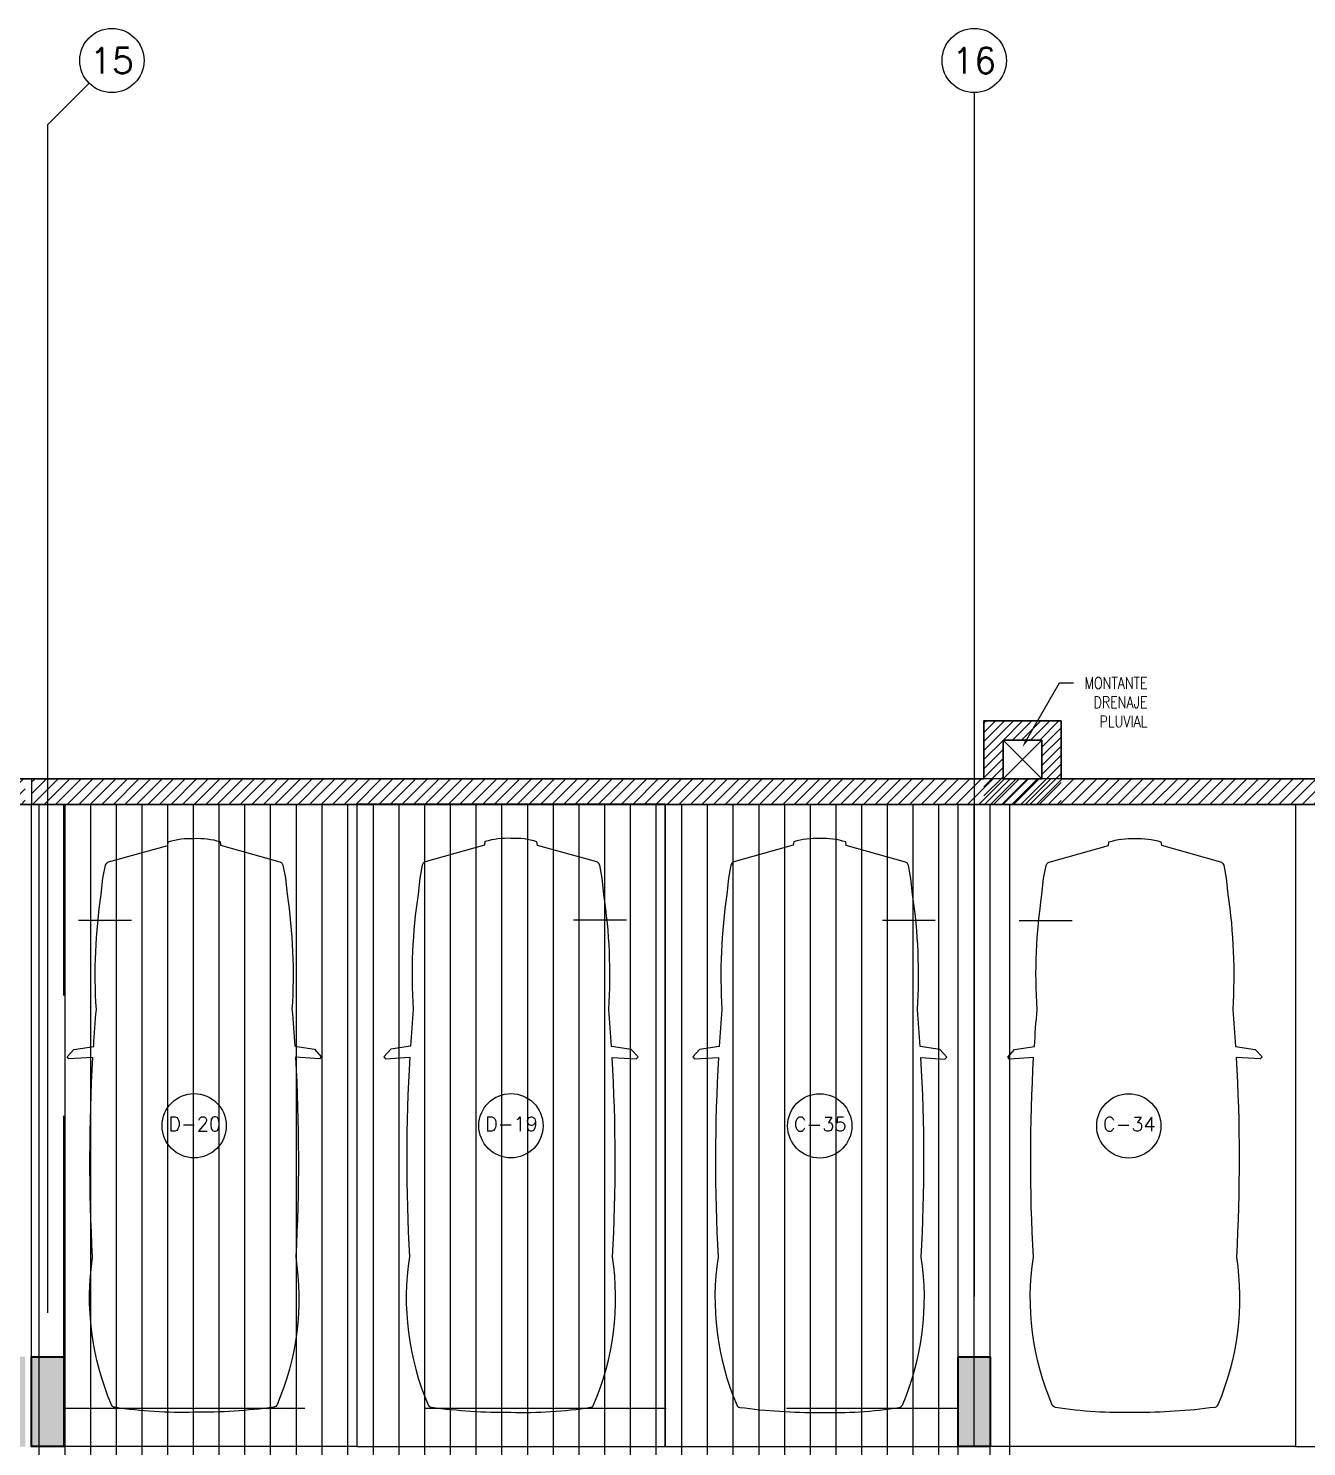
# Model space of a CAD drawing. Extents: x 226317 to 226469, y 8188101 to 8188260.
# Drawn here: x 226427.63 to 226437.58, y 8188162.91 to 8188173.95 of the extents above; entities that cross this region are included whole.
import ezdxf
from ezdxf import colors
from ezdxf.entities.mleader import LeaderData, LeaderLine
from ezdxf.enums import TextEntityAlignment as Align
from ezdxf.math import Vec2, Vec3

# ---------------------------------------------------------------- set-up
doc = ezdxf.new("R2010")
doc.units = 0
doc.header["$LTSCALE"] = 15
for name, pattern in [('HIDDEN2', [0.1875, 0.125, -0.0625]), ('PHANTOM', [2.5, 1.25, -0.25, 0.25, -0.25, 0.25, -0.25]), ('PHANTOM2', [1.25, 0.625, -0.125, 0.125, -0.125, 0.125, -0.125])]:
    doc.linetypes.add(name, pattern=pattern)
doc.layers.get('0').update_dxf_attribs({"color": 250})
for name, color, linetype in [('A-EJES', 250, 'PHANTOM'), ('A-ESTRUCTURA-HATCH', 250, 'Continuous'), ('A-ESTRUCTURA-MUROS', 252, 'Continuous'), ('A-ESTRUCTURA-VIGAS', 250, 'HIDDEN2'), ('A-HATCH', 250, 'Continuous'), ('A-LINEAS', 250, 'Continuous'), ('A-MOBILIARIO', 250, 'Continuous'), ('A-NUMERO ESTAC', 250, 'Continuous'), ('A-TEXTO-INDICACIONES', 250, 'Continuous'), ('L5 Linea mediana segmentada', 191, 'HIDDEN2'), ('MURO CF 60', 250, 'Continuous')]:
    doc.layers.add(name, color=color, linetype=linetype)
doc.layers.add('A-ESTRUCTURA-PLACAS', color=252, linetype='Continuous', lineweight=35)
doc.layers.add('A-MUROS', color=252, linetype='Continuous', lineweight=30)
doc.styles.add('ROMANS', font='romans.shx', dxfattribs={"width": 0.8})
doc.styles.add('TXT_COTAS', font='romans.shx', dxfattribs={"width": 0.8})

# ---------------------------------------------------------------- blocks, each defined once
blk = doc.blocks.new('*U80')
at = {"ltscale": 0.5}
blk.add_line((2.15, 4.097), (1.737, 4.097), dxfattribs=at)
blk.add_lwpolyline([(0, 0), (2.5, 0), (2.5, 5), (0, 5)], close=True, dxfattribs=at)
blk.add_lwpolyline([(2.038, 3.029), (2.225, 3.018), (2.239, 3.033), (2.186, 3.092), (2.032, 3.115, 0.005253), (2.011, 3.403, 0.053235), (1.973, 4.298), (1.96, 4.424), (1.941, 4.525), (1.936, 4.535, 0.218656), (1.917, 4.551), (1.456, 4.68), (1.452, 4.708, 0.091554), (1.25, 4.734, 0.09162), (1.048, 4.709), (1.044, 4.682), (0.583, 4.552, 0.218656), (0.564, 4.536), (0.559, 4.527), (0.54, 4.425), (0.527, 4.3, 0.053235), (0.489, 3.404, 0.005253), (0.468, 3.116), (0.314, 3.093), (0.261, 3.034), (0.275, 3.019), (0.462, 3.03, 0.028265), (0.46, 1.476, 0.139924), (0.605, 0.325, 0.272148), (0.629, 0.306, 0.035353), (1.25, 0.266, 0.045639), (1.869, 0.305, 0.272148), (1.893, 0.324, 0.139889), (2.04, 1.475, 0.028265)], format="xyb", close=True, dxfattribs=at)
blk = doc.blocks.new('*U79')
at = {"ltscale": 0.5}
blk.add_line((2.102, 4.097), (1.69, 4.097), dxfattribs=at)
blk.add_lwpolyline([(0, 0), (2.405, 0), (2.405, 5), (0, 5)], close=True, dxfattribs=at)
blk.add_lwpolyline([(1.99, 3.029), (2.177, 3.018), (2.191, 3.033), (2.138, 3.092), (1.985, 3.115, 0.005253), (1.963, 3.403, 0.053235), (1.925, 4.298), (1.912, 4.424), (1.893, 4.525), (1.889, 4.535, 0.218656), (1.87, 4.551), (1.408, 4.68), (1.405, 4.708, 0.091554), (1.203, 4.734, 0.09162), (1, 4.709), (0.997, 4.682), (0.535, 4.552, 0.218656), (0.516, 4.536), (0.512, 4.527), (0.493, 4.425), (0.48, 4.3, 0.053235), (0.442, 3.404, 0.005253), (0.42, 3.116), (0.267, 3.093), (0.214, 3.034), (0.228, 3.019), (0.415, 3.03, 0.028265), (0.412, 1.476, 0.139924), (0.557, 0.325, 0.272148), (0.581, 0.306, 0.035353), (1.203, 0.266, 0.045639), (1.822, 0.305, 0.272148), (1.846, 0.324, 0.139889), (1.993, 1.475, 0.028265)], format="xyb", close=True, dxfattribs=at)
blk = doc.blocks.new('EST P2')
at = {"layer": 'A-ESTRUCTURA-HATCH'}
h = blk.add_hatch(dxfattribs=at)
h.set_pattern_fill('ANSI31', color=256, scale=0.02)
h.set_pattern_definition([(45, (-226392.07709, -8188163.05961), (-0.04490128060535, 0.04490128060535), [])])
h.paths.add_polyline_path([(-3.61, 5.05), (-3.61, 4.85), (-44.785, 4.85), (-44.785, -0.15), (-46.99, -0.15), (-46.99, -11.15), (-3.61, -11.15), (-3.61, -11.4), (-47.24, -11.4), (-47.24, 0.15), (-45.035, 0.15), (-45.035, 5.05)])
h.paths.add_polyline_path([(5.876, 4.85), (5.876, 5.05), (35.53, 5.05), (35.53, 4.85)])
h.paths.add_polyline_path([(35.58, -11.15), (71.88, -11.15), (71.88, -11.4), (35.58, -11.4)])
h.paths.add_polyline_path([(-3.56, -11.15), (35.53, -11.15), (35.53, -11.4), (-3.56, -11.4)])
edge = h.paths.add_edge_path()
edge.add_arc((63.301, -0.15), 9.7, 360, 540)
edge.add_line((53.601, -0.15), (53.801, -0.15))
edge.add_arc((63.301, -0.15), 9.5, 0, 180, ccw=False)
edge.add_line((72.801, -0.15), (73.001, -0.15))
h.paths.add_polyline_path([(47.915, 5.05), (35.58, 5.05), (35.58, 4.85), (47.915, 4.85)])
edge = h.paths.add_edge_path()
edge.add_arc((63.301, -0.15), 3.3, 0.0011, 49.9945)
edge.add_line((65.422, 2.378), (65.422, -0.15))
edge.add_line((65.422, -0.15), (65.272, -0.15))
edge.add_line((65.272, -0.15), (65.272, 2.496))
edge.add_arc((63.301, -0.15), 3.3, 53.3155, 179.9999)
edge.add_line((60.001, -0.15), (59.801, -0.15))
edge.add_arc((63.301, -0.15), 3.5, 0.001, 179.9999, ccw=False)
edge.add_line((66.801, -0.15), (66.601, -0.15))
edge.add_line((66.601, -0.15), (66.601, -0.15))
h.paths.add_polyline_path([(51.865, 4.85), (53.376, 4.85), (53.376, 5.05), (51.865, 5.05)])
h = blk.add_hatch(color=256, dxfattribs=at)
h.dxf.hatch_style = 1
h.paths.add_polyline_path([(1.925, -0.151), (-0.175, -0.151), (-0.175, 4.85), (-3.56, 4.85), (-3.56, 5.05), (3.775, 5.05), (3.775, 3.2), (3.625, 3.2), (3.625, 4.85), (-0.025, 4.85), (-0.025, 2.2), (3.775, 2.2), (3.775, 2.05), (-0.025, 2.05), (-0.025, 0), (1.925, 0)])
h.paths.add_polyline_path([(51.865, 5.05), (47.915, 5.05), (47.915, -0.15), (50.25, -0.15), (50.25, 0), (48.065, 0), (48.065, 2.05), (50.015, 2.05), (50.015, 2.2), (48.065, 2.2), (48.065, 4.85), (51.715, 4.85), (51.715, 1.9), (51.865, 1.9)])
h.paths.add_polyline_path([(71.63, -6.15), (71.88, -6.15), (71.88, -6.85), (71.63, -6.85)])
h.paths.add_polyline_path([(64.42, -6.15), (64.67, -6.15), (64.67, -6.85), (64.42, -6.85)])
h.paths.add_polyline_path([(57.21, -6.15), (57.46, -6.15), (57.46, -6.85), (57.21, -6.85)])
h.paths.add_polyline_path([(50, -6.15), (50.25, -6.15), (50.25, -6.85), (50, -6.85)])
h.paths.add_polyline_path([(42.79, -6.15), (43.04, -6.15), (43.04, -6.85), (42.79, -6.85)])
h.paths.add_polyline_path([(42.79, 0.55), (43.04, 0.55), (43.04, -0.15), (42.79, -0.15)])
h.paths.add_polyline_path([(35.58, -6.15), (35.83, -6.15), (35.83, -6.85), (35.58, -6.85)])
h.paths.add_polyline_path([(35.58, 0.55), (35.83, 0.55), (35.83, -0.15), (35.58, -0.15)])
h.paths.add_polyline_path([(35.28, -6.15), (35.53, -6.15), (35.53, -6.85), (35.28, -6.85)])
h.paths.add_polyline_path([(35.28, 0.55), (35.53, 0.55), (35.53, -0.15), (35.28, -0.15)])
h.paths.add_polyline_path([(30.28, -6.15), (30.53, -6.15), (30.53, -6.85), (30.28, -6.85)])
h.paths.add_polyline_path([(30.28, 0.55), (30.53, 0.55), (30.53, -0.15), (30.28, -0.15)])
h.paths.add_polyline_path([(23.07, -6.15), (23.32, -6.15), (23.32, -6.85), (23.07, -6.85)])
h.paths.add_polyline_path([(23.07, 0.55), (23.32, 0.55), (23.32, -0.15), (23.07, -0.15)])
h.paths.add_polyline_path([(18.07, -6.15), (18.32, -6.15), (18.32, -6.85), (18.07, -6.85)])
h.paths.add_polyline_path([(18.07, 0.55), (18.32, 0.55), (18.32, -0.15), (18.07, -0.15)])
h.paths.add_polyline_path([(10.86, -6.15), (11.11, -6.15), (11.11, -6.85), (10.86, -6.85)])
h.paths.add_polyline_path([(10.86, 0.55), (11.11, 0.55), (11.11, -0.15), (10.86, -0.15)])
h.paths.add_polyline_path([(3.65, -6.15), (3.9, -6.15), (3.9, -6.85), (3.65, -6.85)])
h.paths.add_polyline_path([(3.626, 0.55), (3.9, 0.55), (3.9, -0.15), (3.626, -0.15)])
h.paths.add_polyline_path([(-3.56, -6.15), (-3.31, -6.15), (-3.31, -6.85), (-3.56, -6.85)])
h.paths.add_polyline_path([(-3.56, 0.55), (-3.31, 0.55), (-3.31, -0.15), (-3.56, -0.15)])
h.paths.add_polyline_path([(-3.86, -6.15), (-3.61, -6.15), (-3.61, -6.85), (-3.86, -6.85)])
h.paths.add_polyline_path([(-3.86, 0.55), (-3.61, 0.55), (-3.61, -0.15), (-3.86, -0.15)])
h.paths.add_polyline_path([(-11.07, -6.15), (-10.82, -6.15), (-10.82, -6.85), (-11.07, -6.85)])
h.paths.add_polyline_path([(-11.07, 0.55), (-10.82, 0.55), (-10.82, -0.15), (-11.07, -0.15)])
h.paths.add_polyline_path([(-18.28, -6.15), (-18.03, -6.15), (-18.03, -6.85), (-18.28, -6.85)])
h.paths.add_polyline_path([(-18.28, 0.55), (-18.03, 0.55), (-18.03, -0.15), (-18.28, -0.15)])
h.paths.add_polyline_path([(-25.49, -6.15), (-25.24, -6.15), (-25.24, -6.85), (-25.49, -6.85)])
h.paths.add_polyline_path([(-25.49, 0.55), (-25.24, 0.55), (-25.24, -0.15), (-25.49, -0.15)])
h.paths.add_polyline_path([(-32.7, -6.15), (-32.45, -6.15), (-32.45, -6.85), (-32.7, -6.85)])
h.paths.add_polyline_path([(-32.7, 0.55), (-32.45, 0.55), (-32.45, -0.15), (-32.7, -0.15)])
h.paths.add_polyline_path([(-39.91, -6.15), (-39.66, -6.15), (-39.66, -6.85), (-39.91, -6.85)])
h.paths.add_polyline_path([(-39.91, 0.55), (-39.66, 0.55), (-39.66, -0.15), (-39.91, -0.15)])
at = {"layer": 'A-ESTRUCTURA-MUROS'}
blk.add_lwpolyline([(47.915, 5.05), (35.58, 5.05), (35.58, 4.85), (47.915, 4.85)], close=True, dxfattribs=at)
at = {"layer": 'A-ESTRUCTURA-PLACAS'}
for points in [[(35.58, 0.55), (35.83, 0.55), (35.83, -0.15), (35.58, -0.15)], [(42.79, 0.55), (43.04, 0.55), (43.04, -0.15), (42.79, -0.15)]]:
    blk.add_lwpolyline(points, close=True, dxfattribs=at)
at = {"layer": 'A-ESTRUCTURA-VIGAS'}
for points in [[(35.58, 0.55), (35.58, 4.85)], [(35.83, 0.55), (35.83, 4.85)], [(42.79, 0.55), (42.79, 4.85)], [(43.04, 0.55), (43.04, 4.85)], [(35.83, 0.15), (42.79, 0.15)], [(42.79, -6.15), (42.79, -0.15)], [(43.04, -6.15), (43.04, -0.15)]]:
    blk.add_lwpolyline(points, dxfattribs=at)
blk = doc.blocks.new('EJES 1P')
at = {"layer": 'A-EJES', "linetype": 'PHANTOM2'}
blk.add_line((81.038, 5.416), (80.714, 5.092), dxfattribs=at)
for points in [[(87.924, 5.345), (87.924, -4.158)], [(80.714, 5.092), (80.714, -4.158)]]:
    blk.add_lwpolyline(points, dxfattribs=at)
at = {"layer": 'A-EJES', "linetype": 'Continuous'}
for centre in [(81.214, 5.592), (87.924, 5.592)]:
    blk.add_circle(centre, 0.25, dxfattribs=at)
at = {"layer": 'A-EJES', "linetype": 'Continuous', "style": 'ROMANS'}
for s, p in [('15', (81.214, 5.592)), ('16', (87.924, 5.592))]:
    blk.add_text(s, height=0.2, dxfattribs=at).set_placement(p, align=Align.MIDDLE_CENTER)
blk = doc.blocks.new('*U78')
at = {"ltscale": 0.5}
blk.add_line((2.1, 4.097), (1.687, 4.097), dxfattribs=at)
blk.add_lwpolyline([(0, 0), (2.4, 0), (2.4, 5), (0, 5)], close=True, dxfattribs=at)
blk.add_lwpolyline([(1.988, 3.029), (2.175, 3.018), (2.189, 3.033), (2.136, 3.092), (1.982, 3.115, 0.005253), (1.961, 3.403, 0.053235), (1.923, 4.298), (1.91, 4.424), (1.891, 4.525), (1.886, 4.535, 0.218656), (1.867, 4.551), (1.406, 4.68), (1.402, 4.708, 0.091554), (1.2, 4.734, 0.09162), (0.998, 4.709), (0.994, 4.682), (0.533, 4.552, 0.218656), (0.514, 4.536), (0.509, 4.527), (0.49, 4.425), (0.477, 4.3, 0.053235), (0.439, 3.404, 0.005253), (0.418, 3.116), (0.264, 3.093), (0.211, 3.034), (0.225, 3.019), (0.412, 3.03, 0.028265), (0.41, 1.476, 0.139924), (0.555, 0.325, 0.272148), (0.579, 0.306, 0.035353), (1.2, 0.266, 0.045639), (1.819, 0.305, 0.272148), (1.843, 0.324, 0.139889), (1.99, 1.475, 0.028265)], format="xyb", close=True, dxfattribs=at)
blk = doc.blocks.new('*U81')
at = {"ltscale": 0.5}
blk.add_line((2.165, 4.097), (1.752, 4.097), dxfattribs=at)
blk.add_lwpolyline([(0, 0), (2.53, 0), (2.53, 5), (0, 5)], close=True, dxfattribs=at)
blk.add_lwpolyline([(2.053, 3.029), (2.24, 3.018), (2.254, 3.033), (2.201, 3.092), (2.047, 3.115, 0.005253), (2.026, 3.403, 0.053235), (1.988, 4.298), (1.975, 4.424), (1.956, 4.525), (1.951, 4.535, 0.218656), (1.932, 4.551), (1.471, 4.68), (1.467, 4.708, 0.091554), (1.265, 4.734, 0.09162), (1.063, 4.709), (1.059, 4.682), (0.598, 4.552, 0.218656), (0.579, 4.536), (0.574, 4.527), (0.555, 4.425), (0.542, 4.3, 0.053235), (0.504, 3.404, 0.005253), (0.483, 3.116), (0.329, 3.093), (0.276, 3.034), (0.29, 3.019), (0.477, 3.03, 0.028265), (0.475, 1.476, 0.139924), (0.62, 0.325, 0.272148), (0.644, 0.306, 0.035353), (1.265, 0.266, 0.045639), (1.884, 0.305, 0.272148), (1.908, 0.324, 0.139889), (2.055, 1.475, 0.028265)], format="xyb", close=True, dxfattribs=at)
blk = doc.blocks.new('EJE')
at = {"linetype": 'Continuous'}
blk.add_circle((0, 0), 0.5, dxfattribs=at)
at = {"layer": 'A-TEXTO-INDICACIONES', "style": 'ROMANS'}
blk.add_attdef('EJE', text='', height=0.22, rotation=0, dxfattribs=at).set_placement((0.007, 0.028), align=Align.MIDDLE_CENTER)

msp = doc.modelspace()

# ---------------------------------------------------------------- hatches: boundary and pattern name
at = {"layer": 'A-HATCH'}
h = msp.add_hatch(dxfattribs=at)
h.set_pattern_fill('_USER', color=8, scale=0.2, angle=90, pattern_type=0)
h.set_pattern_definition([(90, (226435.11709, 8188159.90867), (-0.2, 1e-17), [])])
h.paths.add_polyline_path([(226403.1871, 8188167.9096), (226403.1871, 8188151.9096), (226434.8671, 8188151.9096), (226434.8671, 8188167.9096)])
at = {"layer": 'MURO CF 60'}
h = msp.add_hatch(dxfattribs=at)
h.set_pattern_fill('_USER', color=8, scale=0.05, angle=45, pattern_type=0)
h.set_pattern_definition([(45, (226441.93555, 8188203.057414), (-0.03535534, 0.03535534), [])])
h.paths.add_polyline_path([(226435.0673, 8188168.5596), (226435.6673, 8188168.5596), (226435.6673, 8188167.9096), (226435.0673, 8188167.9096)])
h.paths.add_polyline_path([(226435.5173, 8188168.1096), (226435.2173, 8188168.1096), (226435.2173, 8188168.4096), (226435.5173, 8188168.4096)], flags=16)

# ---------------------------------------------------------------- linework, layer by layer
at = {"color": 8}
for p, q in [((226435.2171, 8188168.4096), (226435.5171, 8188168.1096)), ((226435.5171, 8188168.4096), (226435.2171, 8188168.1096))]:
    msp.add_line(p, q, dxfattribs=at)
msp.add_lwpolyline([(226435.1171, 8188167.9096), (226435.2671, 8188167.9096), (226435.2671, 8188151.9096), (226435.1171, 8188151.9096)], close=True, dxfattribs=at)
at = {"layer": 'A-LINEAS'}
msp.add_lwpolyline([(226403.1871, 8188167.9096), (226403.1871, 8188151.9096), (226434.8671, 8188151.9096), (226434.8671, 8188167.9096)], close=True, dxfattribs=at)
at = {"layer": 'A-MUROS', "color": 8}
for p, q in [((226435.0671, 8188168.1096, 0), (226424.8033, 8188168.1096)), ((226439.5421, 8188168.1096, 0), (226435.6671, 8188168.1096, 0)), ((226439.9921, 8188167.9096), (226420.8531, 8188167.9096, 0))]:
    msp.add_line(p, q, dxfattribs=at)
msp.add_lwpolyline([(226435.0671, 8188168.1096), (226435.0671, 8188168.5596), (226435.6671, 8188168.5596), (226435.6671, 8188168.1096)], dxfattribs=at)
for points in [[(226435.2171, 8188168.1096), (226435.2171, 8188168.4096), (226435.5171, 8188168.4096), (226435.5171, 8188168.1096)], [(226427.6571, 8188162.9096), (226427.9071, 8188162.9096), (226427.9071, 8188163.6096), (226427.6571, 8188163.6096)], [(226434.8671, 8188162.9096), (226435.1171, 8188162.9096), (226435.1171, 8188163.6096), (226434.8671, 8188163.6096)]]:
    msp.add_lwpolyline(points, close=True, dxfattribs=at)
at = {"layer": 'L5 Linea mediana segmentada', "color": 8}
for centre, radius, start, end in [((226434.9702, 8188166.1489, 0), 9.0502, 271.35151, 1.54866), ((226419.3244, 8188139.5487, 0), 23.4888, 48.70419, 99.46048)]:
    msp.add_arc(centre, radius, start, end, dxfattribs=at)

# ---------------------------------------------------------------- block references
for name, p in [('EJES 1P', (226347.0678, 8188168.1096)), ('EST P2', (226392.0771, 8188163.0596))]:
    msp.add_blockref(name, p)
at = {"layer": 'A-MOBILIARIO', "color": 8, "xscale": -1, "rotation": 359.9999992943568}
for name, p in [('*U81', (226430.1871, 8188162.9108, 0)), ('*U80', (226437.4921, 8188162.9096))]:
    msp.add_blockref(name, p, dxfattribs=at)
at = {"layer": 'A-MOBILIARIO', "color": 8}
for name, p, rotation in [('*U78', (226430.1871, 8188162.9108, 0), 7.056432374225108e-07), ('*U79', (226432.5871, 8188162.9096), 7.056432374225115e-07), ('*U80', (226437.4921, 8188162.9096), 7.056432374225115e-07)]:
    msp.add_blockref(name, p, dxfattribs=dict(at, rotation=rotation))
at = {"layer": 'A-NUMERO ESTAC', "color": 8, "xscale": 0.5, "yscale": 0.5, "zscale": 0.5}
for p, values in [((226428.9221, 8188165.408, 0), {'EJE': 'D-20'}), ((226431.3871, 8188165.408, 0), {'EJE': 'D-19'}), ((226433.7896, 8188165.4068), {'EJE': 'C-35'}), ((226436.1946, 8188165.4068), {'EJE': 'C-34'})]:
    msp.add_blockref('EJE', p, dxfattribs=at).add_auto_attribs(values)

# ---------------------------------------------------------------- leaders
at = {"layer": 'A-TEXTO-INDICACIONES', "color": 8}
ml = msp.add_multileader_mtext('Standard', dxfattribs=at)
ml.set_content('MONTANTE DRENAJE PLUVIAL', color=8, style='TXT_COTAS')
ml.set_leader_properties(color=7)
ml.build(insert=Vec2(0, 0))
ml.multileader.update_dxf_attribs({"dogleg_length": 0.1105, "arrow_head_size": 0.07})
ctx = ml.context
ctx.base_point, ctx.char_height, ctx.arrow_head_size, ctx.landing_gap_size, ctx.plane_origin = Vec3(226435.7655, 8188168.8553), 0.09, 0.07, 0.05, Vec3(226436.1895, 8188168.0698)
ctx.text_align_type = 2
notes = []
notes.append((ctx, [(0, (1, 1, 0), (226435.655, 8188168.8553), (1, 0), 0.1105, [(0, [(226435.3671, 8188168.3546)], 0, [])])]))
ctx.mtext.insert, ctx.mtext.width, ctx.mtext.alignment, ctx.mtext.flow_direction = Vec3(226436.34, 8188168.9003), 0.835071, 3, 5
for ctx, leaders in notes:
    for number, flags, end, landing, length, lines in leaders:
        leader = LeaderData()
        leader.index, (leader.has_last_leader_line, leader.has_dogleg_vector, leader.attachment_direction) = number, flags
        leader.last_leader_point, leader.dogleg_vector, leader.dogleg_length = Vec3(end), Vec3(landing), length
        for number, points, colour, breaks in lines:
            line = LeaderLine()
            line.index, line.vertices, line.color, line.breaks = number, Vec3.list(points), colors.encode_raw_color(colour), breaks
            leader.lines.append(line)
        ctx.leaders.append(leader)

doc.saveas('drawing.dxf')
